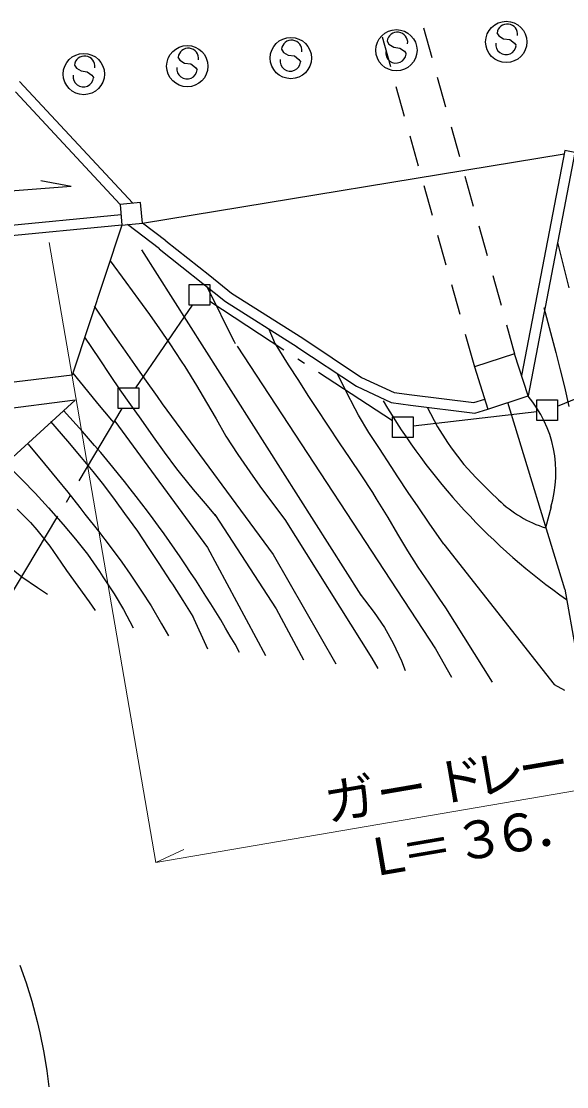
# Model space of a CAD drawing. Units: millimetres, scale not verified. Extents: x 40000 to 680000, y 20000 to 380000.
# Drawn here: x 449870 to 476373, y 229484 to 281260 of the extents above; entities that cross this region are included whole.
import ezdxf
from ezdxf.enums import TextEntityAlignment as Align

# ---------------------------------------------------------------- set-up
doc = ezdxf.new("R2010")
doc.units = ezdxf.units.MM
doc.header["$LTSCALE"] = 1000
for name, color, linetype, lineweight in [('M-BGD', 7, 'Continuous', 25), ('M-BMK-ROW', 30, 'Continuous', 25), ('M-STR-HTXT', 7, 'Continuous', 13), ('M-STR-STRC', 7, 'Continuous', 25)]:
    doc.layers.add(name, color=color, linetype=linetype, lineweight=lineweight)
doc.styles.add('ＭＳ ゴシック', font='')
doc.styles.get('ＭＳ ゴシック').set_extended_font_data('MS Gothic')

msp = doc.modelspace()

# ---------------------------------------------------------------- linework, layer by layer
at = {"layer": 'M-BGD'}
for p, q in [((469411, 280949), (469815, 279505)), ((469411, 280949), (469815, 279505)), ((467402, 280504), (467807, 279059)), ((467402, 280504), (467807, 279059)), ((455289, 272415), (449782, 278339)), ((455289, 272415), (449782, 278339)), ((468076, 278096), (468480, 276652)), ((468076, 278096), (468480, 276652)), ((470084, 278542), (470489, 277097)), ((470084, 278542), (470489, 277097)), ((454667, 272354), (449582, 277827)), ((454667, 272354), (449582, 277827)), ((470758, 276134), (471162, 274690)), ((470758, 276134), (471162, 274690)), ((468750, 275689), (469154, 274244)), ((468750, 275689), (469154, 274244)), ((476279, 274987), (474176, 264043)), ((476279, 274987), (474176, 264043)), ((476770, 274887), (476279, 274987)), ((476770, 274887), (476279, 274987)), ((455762, 271454), (476249, 274826)), ((455762, 271454), (476249, 274826)), ((476770, 274887), (474499, 263051)), ((476770, 274887), (474499, 263051)), ((450825, 273519), (452299, 273241)), ((450825, 273519), (452299, 273241)), ((471431, 273727), (471836, 272282)), ((471431, 273727), (471836, 272282)), ((446966, 272849), (452299, 273241)), ((446966, 272849), (452299, 273241)), ((469423, 273281), (469828, 271837)), ((469423, 273281), (469828, 271837)), ((455660, 272456), (454667, 272354)), ((455660, 272456), (454667, 272354)), ((454667, 272354), (454760, 271351)), ((454667, 272354), (454760, 271351)), ((455762, 271454), (455660, 272456)), ((455762, 271454), (455660, 272456)), ((454718, 271853), (409659, 267496)), ((454718, 271853), (409659, 267496)), ((454760, 271351), (409710, 266994)), ((454760, 271351), (409710, 266994)), ((454760, 271351), (452339, 264067)), ((454760, 271351), (452339, 264067)), ((454760, 271351), (455762, 271454)), ((454760, 271351), (455762, 271454)), ((456587, 270202), (455030, 271382)), ((456587, 270202), (455030, 271382)), ((456887, 270594), (455762, 271454)), ((456887, 270594), (455762, 271454)), ((472105, 271319), (472509, 269874)), ((472105, 271319), (472509, 269874)), ((470097, 270874), (470501, 269429)), ((470097, 270874), (470501, 269429)), ((456887, 270594), (459026, 268904)), ((456887, 270594), (459026, 268904)), ((475927, 270504), (476241, 269272)), ((475927, 270504), (476241, 269272)), ((455715, 270150), (466368, 253379)), ((455715, 270150), (466368, 253379)), ((456577, 270202), (459791, 267642)), ((456577, 270202), (459791, 267642)), ((454182, 269616), (454946, 268585)), ((454182, 269616), (454946, 268585)), ((476241, 269272), (476473, 268310)), ((476241, 269272), (476473, 268310)), ((459026, 268904), (460091, 268054)), ((459026, 268904), (460091, 268054)), ((472778, 268911), (473183, 267467)), ((472778, 268911), (473183, 267467)), ((454946, 268585), (455569, 267744)), ((454946, 268585), (455569, 267744)), ((458887, 268362), (459390, 267361)), ((458887, 268362), (459390, 267361)), ((470771, 268466), (471175, 267022)), ((470771, 268466), (471175, 267022)), ((455569, 267744), (456102, 267013)), ((455569, 267744), (456102, 267013)), ((460091, 268054), (463544, 265856)), ((460091, 268054), (463544, 265856)), ((453404, 267408), (454038, 266477)), ((453404, 267408), (454038, 266477)), ((459390, 267361), (459733, 266660)), ((459390, 267361), (459733, 266660)), ((459791, 267642), (463275, 265434)), ((459791, 267642), (463275, 265434)), ((475262, 267354), (475586, 266132)), ((475262, 267354), (475586, 266132)), ((456102, 267013), (456585, 266322)), ((456102, 267013), (456585, 266322)), ((459733, 266660), (460216, 265698)), ((459733, 266660), (460216, 265698)), ((454038, 266477), (454531, 265776)), ((454038, 266477), (454531, 265776)), ((456585, 266322), (457088, 265591)), ((456585, 266322), (457088, 265591)), ((461899, 266303), (462212, 265572)), ((461899, 266303), (462212, 265572)), ((473452, 266504), (473843, 265106)), ((473452, 266504), (473843, 265106)), ((475586, 266132), (475848, 265160)), ((475586, 266132), (475848, 265160)), ((452946, 265903), (453651, 264862)), ((452946, 265903), (453651, 264862)), ((454531, 265776), (454802, 265386)), ((454531, 265776), (454802, 265386)), ((460216, 265698), (460256, 265608)), ((460216, 265698), (460256, 265608)), ((463544, 265856), (466396, 263957)), ((463544, 265856), (466396, 263957)), ((471445, 266059), (471889, 264470)), ((471445, 266059), (471889, 264470)), ((454802, 265386), (455366, 264575)), ((454802, 265386), (455366, 264575)), ((457088, 265591), (457641, 264740)), ((457088, 265591), (457641, 264740)), ((460357, 265478), (469993, 250760)), ((460357, 265478), (469993, 250760)), ((462201, 265582), (462845, 264561)), ((462201, 265582), (462845, 264561)), ((463265, 265434), (466156, 263525)), ((463265, 265434), (466156, 263525)), ((473843, 265106), (471889, 264470)), ((473843, 265106), (471889, 264470)), ((474499, 263051), (473843, 265106)), ((474499, 263051), (473843, 265106)), ((475848, 265160), (476061, 264328)), ((475848, 265160), (476061, 264328)), ((453651, 264862), (454184, 264051)), ((453651, 264862), (454184, 264051)), ((455366, 264575), (455858, 263884)), ((455366, 264575), (455858, 263884)), ((457641, 264740), (457812, 264480)), ((457641, 264740), (457812, 264480)), ((452339, 264067), (443488, 262985)), ((452339, 264067), (443488, 262985)), ((452369, 264157), (453082, 263287)), ((452369, 264157), (453082, 263287)), ((457812, 264480), (458386, 263559)), ((457812, 264480), (458386, 263559)), ((462845, 264561), (463338, 263800)), ((462845, 264561), (463338, 263800)), ((465655, 263263), (465243, 264125)), ((465655, 263263), (465243, 264125)), ((471889, 264470), (472545, 262416)), ((471889, 264470), (472545, 262416)), ((476061, 264328), (476263, 263496)), ((476061, 264328), (476263, 263496)), ((454184, 264051), (454666, 263350)), ((454184, 264051), (454666, 263350)), ((455858, 263884), (456472, 263023)), ((455858, 263884), (456472, 263023)), ((458386, 263559), (458869, 262727)), ((458386, 263559), (458869, 262727)), ((463338, 263800), (463801, 263069)), ((463338, 263800), (463801, 263069)), ((466396, 263957), (467982, 263228)), ((466396, 263957), (467982, 263228)), ((453082, 263287), (453575, 262686)), ((453082, 263287), (453575, 262686)), ((454666, 263350), (455169, 262629)), ((454666, 263350), (455169, 262629)), ((456472, 263023), (456723, 262673)), ((456472, 263023), (456723, 262673)), ((463801, 263069), (464183, 262488)), ((463801, 263069), (464183, 262488)), ((466088, 262432), (465655, 263263)), ((466088, 262432), (465655, 263263)), ((466156, 263525), (467842, 262737)), ((466156, 263525), (467842, 262737)), ((467982, 263228), (468844, 263110)), ((467982, 263228), (468844, 263110)), ((468844, 263110), (471863, 262735)), ((468844, 263110), (471863, 262735)), ((472545, 262416), (474499, 263051)), ((472545, 262416), (474499, 263051)), ((476263, 263496), (476475, 262544)), ((476263, 263496), (476475, 262544)), ((452482, 262854), (441696, 261468)), ((452482, 262854), (441696, 261468)), ((452482, 262854), (443185, 254352)), ((452482, 262854), (443185, 254352)), ((453575, 262686), (454248, 261875)), ((453575, 262686), (454248, 261875)), ((455169, 262629), (455672, 261929)), ((455169, 262629), (455672, 261929)), ((456723, 262673), (462103, 255345)), ((456723, 262673), (462103, 255345)), ((458869, 262727), (459332, 261936)), ((458869, 262727), (459332, 261936)), ((467842, 262737), (468775, 262608)), ((467842, 262737), (468775, 262608)), ((468785, 262608), (471904, 262224)), ((468785, 262608), (471904, 262224)), ((469587, 262510), (470101, 261558)), ((469587, 262510), (470101, 261558)), ((471863, 262735), (472394, 262897)), ((471863, 262735), (472394, 262897)), ((476284, 253661), (473517, 262739)), ((476284, 253661), (473517, 262739)), ((464183, 262488), (464777, 261577)), ((464183, 262488), (464777, 261577)), ((466259, 262122), (466088, 262432)), ((466259, 262122), (466088, 262432)), ((466763, 261280), (466259, 262122)), ((466763, 261280), (466259, 262122)), ((471904, 262224), (472545, 262416)), ((471904, 262224), (472545, 262416)), ((451291, 261809), (452115, 260848)), ((451291, 261809), (452115, 260848)), ((454248, 261875), (454359, 261745)), ((454248, 261875), (454359, 261745)), ((454409, 261826), (458924, 255689)), ((454409, 261826), (458924, 255689)), ((455672, 261929), (456275, 261068)), ((455672, 261929), (456275, 261068)), ((459332, 261936), (459815, 261105)), ((459332, 261936), (459815, 261105)), ((464777, 261577), (465320, 260776)), ((464777, 261577), (465320, 260776)), ((470101, 261558), (470584, 260797)), ((470101, 261558), (470584, 260797)), ((456275, 261068), (456818, 260317)), ((456275, 261068), (456818, 260317)), ((459815, 261105), (460398, 260204)), ((459815, 261105), (460398, 260204)), ((467276, 260499), (466763, 261280)), ((467276, 260499), (466763, 261280)), ((450200, 260704), (450994, 259753)), ((450200, 260704), (450994, 259753)), ((452115, 260848), (452778, 260068)), ((452115, 260848), (452778, 260068)), ((465320, 260776), (465833, 260015)), ((465320, 260776), (465833, 260015)), ((467849, 259628), (467276, 260499)), ((467849, 259628), (467276, 260499)), ((470584, 260797), (470765, 260527)), ((470584, 260797), (470765, 260527)), ((470765, 260527), (471368, 259726)), ((470765, 260527), (471368, 259726)), ((452778, 260068), (453341, 259387)), ((452778, 260068), (453341, 259387)), ((456818, 260317), (457412, 259516)), ((456818, 260317), (457412, 259516)), ((460398, 260204), (460971, 259363)), ((460398, 260204), (460971, 259363)), ((465833, 260015), (466366, 259224)), ((465833, 260015), (466366, 259224)), ((449119, 259769), (449933, 258959)), ((449119, 259769), (449933, 258959)), ((450994, 259753), (451597, 259032)), ((450994, 259753), (451597, 259032)), ((457412, 259516), (457613, 259266)), ((457412, 259516), (457613, 259266)), ((468171, 259128), (467849, 259628)), ((468171, 259128), (467849, 259628)), ((471368, 259726), (471951, 259086)), ((471368, 259726), (471951, 259086)), ((449933, 258959), (450536, 258328)), ((449933, 258959), (450536, 258328)), ((451597, 259032), (452130, 258372)), ((451597, 259032), (452130, 258372)), ((453341, 259387), (453864, 258726)), ((453341, 259387), (453864, 258726)), ((457613, 259266), (458226, 258505)), ((457613, 259266), (458226, 258505)), ((460971, 259363), (461464, 258662)), ((460971, 259363), (461464, 258662)), ((466366, 259224), (466929, 258353)), ((466366, 259224), (466929, 258353)), ((468674, 258357), (468171, 259128)), ((468674, 258357), (468171, 259128)), ((471951, 259086), (472674, 258375)), ((471951, 259086), (472674, 258375)), ((452130, 258372), (452713, 257631)), ((452130, 258372), (452713, 257631)), ((453864, 258726), (454427, 257976)), ((453864, 258726), (454427, 257976)), ((458226, 258505), (458799, 257824)), ((458226, 258505), (458799, 257824)), ((461464, 258662), (462027, 257911)), ((461464, 258662), (462027, 257911)), ((472674, 258375), (473056, 258005)), ((472674, 258375), (473056, 258005)), ((450536, 258328), (451189, 257608)), ((450536, 258328), (451189, 257608)), ((454427, 257976), (454890, 257345)), ((454427, 257976), (454890, 257345)), ((462027, 257911), (462681, 257041)), ((462027, 257911), (462681, 257041)), ((466929, 258353), (467120, 258053)), ((466929, 258353), (467120, 258053)), ((467120, 258053), (467684, 257141)), ((467120, 258053), (467684, 257141)), ((469157, 257656), (468674, 258357)), ((469157, 257656), (468674, 258357)), ((449666, 257544), (450319, 256904)), ((449666, 257544), (450319, 256904)), ((451189, 257608), (451903, 256807)), ((451189, 257608), (451903, 256807)), ((452713, 257631), (452965, 257311)), ((452713, 257631), (452965, 257311)), ((454890, 257345), (455513, 256474)), ((454890, 257345), (455513, 256474)), ((458799, 257824), (459312, 257234)), ((458799, 257824), (459312, 257234)), ((469690, 256875), (469157, 257656)), ((469690, 256875), (469157, 257656)), ((475614, 257660), (475345, 256636)), ((475614, 257660), (475345, 256636)), ((450319, 256904), (450630, 256554)), ((450319, 256904), (450630, 256554)), ((451903, 256807), (452506, 256086)), ((451903, 256807), (452506, 256086)), ((452965, 257311), (453618, 256480)), ((452965, 257311), (453618, 256480)), ((459271, 257294), (462259, 252708)), ((459271, 257294), (462259, 252708)), ((462681, 257041), (466906, 250312)), ((462681, 257041), (466906, 250312)), ((467684, 257141), (468157, 256340)), ((467684, 257141), (468157, 256340)), ((470404, 255844), (469690, 256875)), ((470404, 255844), (469690, 256875)), ((450630, 256554), (451254, 255753)), ((450630, 256554), (451254, 255753)), ((453618, 256480), (454191, 255739)), ((453618, 256480), (454191, 255739)), ((455513, 256474), (456036, 255693)), ((455513, 256474), (456036, 255693)), ((468157, 256340), (468640, 255529)), ((468157, 256340), (468640, 255529)), ((452506, 256086), (453079, 255356)), ((452506, 256086), (453079, 255356)), ((470404, 255844), (475772, 249037)), ((470404, 255844), (475772, 249037)), ((451254, 255753), (451787, 254982)), ((451254, 255753), (451787, 254982)), ((453079, 255356), (453663, 254515)), ((453079, 255356), (453663, 254515)), ((454191, 255739), (454754, 254968)), ((454191, 255739), (454754, 254968)), ((456036, 255693), (456549, 254912)), ((456036, 255693), (456549, 254912)), ((458924, 255689), (461732, 250441)), ((458924, 255689), (461732, 250441)), ((462103, 255345), (465162, 250037)), ((462103, 255345), (465162, 250037)), ((468640, 255529), (469133, 254738)), ((468640, 255529), (469133, 254738)), ((449140, 254876), (449893, 254266)), ((449140, 254876), (449893, 254266)), ((451787, 254982), (452068, 254572)), ((451787, 254982), (452068, 254572)), ((454754, 254968), (455157, 254398)), ((454754, 254968), (455157, 254398)), ((456549, 254912), (457123, 254041)), ((456549, 254912), (457123, 254041)), ((469133, 254738), (469666, 253947)), ((469133, 254738), (469666, 253947)), ((449893, 254266), (450656, 253736)), ((449893, 254266), (450656, 253736)), ((452068, 254572), (452621, 253801)), ((452068, 254572), (452621, 253801)), ((453663, 254515), (453833, 254265)), ((453663, 254515), (453833, 254265)), ((453833, 254265), (454377, 253433)), ((453833, 254265), (454377, 253433)), ((455157, 254398), (455710, 253567)), ((455157, 254398), (455710, 253567)), ((450656, 253736), (451138, 253427)), ((450656, 253736), (451138, 253427)), ((452621, 253801), (453164, 253040)), ((452621, 253801), (453164, 253040)), ((457123, 254041), (457213, 253901)), ((457123, 254041), (457213, 253901)), ((457213, 253901), (457716, 253120)), ((457213, 253901), (457716, 253120)), ((469666, 253947), (470199, 253176)), ((469666, 253947), (470199, 253176)), ((454377, 253433), (454829, 252682)), ((454377, 253433), (454829, 252682)), ((455710, 253567), (456173, 252846)), ((455710, 253567), (456173, 252846)), ((466338, 253419), (467022, 252528)), ((466338, 253419), (467022, 252528)), ((476284, 253661), (477177, 248639)), ((476284, 253661), (477177, 248639)), ((453164, 253040), (453456, 252619)), ((453164, 253040), (453456, 252619)), ((454829, 252682), (455313, 251791)), ((454829, 252682), (455313, 251791)), ((456173, 252846), (456676, 251985)), ((456173, 252846), (456676, 251985)), ((457716, 253120), (458209, 252329)), ((457716, 253120), (458209, 252329)), ((462259, 252708), (463588, 250225)), ((462259, 252708), (463588, 250225)), ((470199, 253176), (470491, 252756)), ((470199, 253176), (470491, 252756)), ((470491, 252756), (472754, 249151)), ((470491, 252756), (472754, 249151)), ((458179, 252399), (458924, 250766)), ((458179, 252399), (458924, 250766)), ((467022, 252528), (467515, 251807)), ((467022, 252528), (467515, 251807)), ((456676, 251985), (457018, 251394)), ((456676, 251985), (457018, 251394)), ((467515, 251807), (467937, 251036)), ((467515, 251807), (467937, 251036)), ((467937, 251036), (468340, 250185)), ((467937, 251036), (468340, 250185)), ((469993, 250760), (470778, 249388)), ((469993, 250760), (470778, 249388)), ((466906, 250312), (467198, 249801)), ((466906, 250312), (467198, 249801)), ((468340, 250185), (468522, 249704)), ((468340, 250185), (468522, 249704)), ((475772, 249037), (476274, 248748)), ((475772, 249037), (476274, 248748)), ((449793, 235396), (450106, 234535)), ((449793, 235396), (450106, 234535)), ((450106, 234535), (450388, 233643)), ((450106, 234535), (450388, 233643)), ((450388, 233643), (450641, 232651)), ((450388, 233643), (450641, 232651)), ((450641, 232651), (450772, 232100)), ((450641, 232651), (450772, 232100)), ((450772, 232100), (450965, 231148)), ((450772, 232100), (450965, 231148)), ((450965, 231148), (451107, 230256)), ((450965, 231148), (451107, 230256)), ((451107, 230256), (451209, 229484)), ((451107, 230256), (451209, 229484))]:
    msp.add_line(p, q, dxfattribs=at)
for centre, radius, start, end in [((470065, 259322), 5785, 343.2338, 40.0424), ((470065, 259322), 5785, 343.2338, 40.0424), ((494158, 278494), 30961, 210.4116, 234.9342), ((494158, 278494), 30961, 210.4116, 234.9342), ((405490, 219551), 63146, 29.44252, 42.66808), ((405490, 219551), 63146, 29.44252, 42.66808), ((477018, 262034), 5645, 225.511, 252.8016), ((477018, 262034), 5645, 225.511, 252.8016)]:
    msp.add_arc(centre, radius, start, end, dxfattribs=at)
at = {"layer": 'M-BMK-ROW'}
for p, q in [((458024, 268471), (459027, 268473)), ((458024, 268471), (459027, 268473)), ((458026, 267468), (458024, 268471)), ((458026, 267468), (458024, 268471)), ((459027, 268473), (459029, 267470)), ((459027, 268473), (459029, 267470)), ((458177, 267468), (455418, 263452)), ((458177, 267468), (455418, 263452)), ((459029, 267470), (458026, 267468)), ((459029, 267470), (458026, 267468)), ((459029, 267651), (462634, 265299)), ((459029, 267651), (462634, 265299)), ((463304, 264862), (463639, 264643)), ((463304, 264862), (463639, 264643)), ((464309, 264206), (467914, 261854)), ((464309, 264206), (467914, 261854)), ((475924, 262563), (479230, 263910)), ((475924, 262563), (479230, 263910)), ((454576, 263450), (455579, 263452)), ((454576, 263450), (455579, 263452)), ((454578, 262448), (454576, 263450)), ((454578, 262448), (454576, 263450)), ((455579, 263452), (455581, 262450)), ((455579, 263452), (455581, 262450)), ((474921, 262862), (475923, 262864)), ((474921, 262862), (475923, 262864)), ((474923, 261859), (474921, 262862)), ((474923, 261859), (474921, 262862)), ((475923, 262864), (475925, 261861)), ((475923, 262864), (475925, 261861)), ((452677, 258924), (454779, 262448)), ((452677, 258924), (454779, 262448)), ((455581, 262450), (454578, 262448)), ((455581, 262450), (454578, 262448)), ((467914, 262035), (468917, 262037)), ((467914, 262035), (468917, 262037)), ((467916, 261032), (467914, 262035)), ((467916, 261032), (467914, 262035)), ((468917, 262037), (468919, 261034)), ((468917, 262037), (468919, 261034)), ((468918, 261596), (474922, 262300)), ((468918, 261596), (474922, 262300)), ((475925, 261861), (474923, 261859)), ((475925, 261861), (474923, 261859)), ((468919, 261034), (467916, 261032)), ((468919, 261034), (467916, 261032)), ((452063, 257894), (452268, 258237)), ((452063, 257894), (452268, 258237)), ((449092, 252912), (451653, 257206)), ((449092, 252912), (451653, 257206))]:
    msp.add_line(p, q, dxfattribs=at)
at = {"layer": 'M-STR-HTXT'}
for p, q in [((451232, 270512), (456400, 240373)), ((451232, 270512), (456400, 240373)), ((456400, 240373), (488192, 245825)), ((456400, 240373), (488192, 245825)), ((456400, 240373), (457762, 241008)), ((456400, 240373), (457762, 241008))]:
    msp.add_line(p, q, dxfattribs=at)
at = {"layer": 'M-STR-STRC'}
for p, q in [((472984, 280698), (473074, 280547)), ((472984, 280698), (473074, 280547)), ((467644, 280291), (467735, 280141)), ((467644, 280291), (467735, 280141)), ((467735, 280141), (467966, 280001)), ((467735, 280141), (467966, 280001)), ((473074, 280547), (473305, 280408)), ((473074, 280547), (473305, 280408)), ((473305, 280408), (473606, 280368)), ((473305, 280408), (473606, 280368)), ((473606, 280368), (473837, 280198)), ((473606, 280368), (473837, 280198)), ((473837, 280198), (473918, 280078)), ((473837, 280198), (473918, 280078)), ((462515, 279901), (462606, 279751)), ((462515, 279901), (462606, 279751)), ((462606, 279751), (462837, 279611)), ((462606, 279751), (462837, 279611)), ((462837, 279611), (463138, 279581)), ((462837, 279611), (463138, 279581)), ((467966, 280001), (468267, 279961)), ((467966, 280001), (468267, 279961)), ((468267, 279961), (468498, 279801)), ((468267, 279961), (468498, 279801)), ((468498, 279801), (468578, 279671)), ((468498, 279801), (468578, 279671)), ((452455, 279126), (452545, 278986)), ((452455, 279126), (452545, 278986)), ((457483, 279519), (457573, 279369)), ((457483, 279519), (457573, 279369)), ((457573, 279369), (457804, 279229)), ((457573, 279369), (457804, 279229)), ((457804, 279229), (458105, 279189)), ((457804, 279229), (458105, 279189)), ((458105, 279189), (458336, 279019)), ((458105, 279189), (458336, 279019)), ((463138, 279581), (463359, 279411)), ((463138, 279581), (463359, 279411)), ((463359, 279411), (463449, 279281)), ((463359, 279411), (463449, 279281)), ((452545, 278986), (452776, 278846)), ((452545, 278986), (452776, 278846)), ((452776, 278846), (453067, 278806)), ((452776, 278846), (453067, 278806)), ((453067, 278806), (453298, 278636)), ((453067, 278806), (453298, 278636)), ((453298, 278636), (453388, 278506)), ((453298, 278636), (453388, 278506)), ((458336, 279019), (458417, 278899)), ((458336, 279019), (458417, 278899))]:
    msp.add_line(p, q, dxfattribs=at)
for centre in [(473436, 280257), (473436, 280257), (468097, 279851), (468097, 279851), (462968, 279471), (462968, 279471), (452907, 278696), (452907, 278696), (457935, 279079), (457935, 279079)]:
    msp.add_circle(centre, 1003, dxfattribs=at)
for centre, start, end in [((468146, 280232), 352.9782, 172.9782), ((468146, 280232), 352.9782, 172.9782), ((473485, 280629), 352.9782, 172.9782), ((473485, 280629), 352.9782, 172.9782), ((463007, 279842), 352.9782, 172.9782), ((463007, 279842), 352.9782, 172.9782), ((473426, 280137), 172.9782, 352.9782), ((473426, 280137), 172.9782, 352.9782), ((457984, 279450), 352.9782, 172.9782), ((457984, 279450), 352.9782, 172.9782), ((468077, 279730), 172.9782, 352.9782), ((468077, 279730), 172.9782, 352.9782), ((452946, 279067), 352.9782, 172.9782), ((452946, 279067), 352.9782, 172.9782), ((462948, 279340), 172.9782, 352.9782), ((462948, 279340), 172.9782, 352.9782), ((452887, 278575), 172.9782, 352.9782), ((452887, 278575), 172.9782, 352.9782), ((457925, 278958), 172.9782, 352.9782), ((457925, 278958), 172.9782, 352.9782)]:
    msp.add_arc(centre, 501, start, end, dxfattribs=at)

# ---------------------------------------------------------------- texts
at = {"layer": 'M-STR-HTXT', "style": 'ＭＳ ゴシック'}
for s, p in [('ド', (470191, 242739)), ('ド', (470191, 242739)), ('レ', (472085, 243064)), ('レ', (472085, 243064)), ('ー', (474260, 243439)), ('ー', (474260, 243439)), ('ガ', (464859, 241825)), ('ガ', (464859, 241825)), ('ー', (467365, 242252)), ('ー', (467365, 242252)), ('３', (471130, 239853)), ('３', (471130, 239853)), ('６', (472984, 240168)), ('６', (472984, 240168)), ('Ｌ', (466730, 239092)), ('Ｌ', (466730, 239092)), ('＝', (468584, 239417)), ('＝', (468584, 239417)), ('．', (474928, 240503)), ('．', (474928, 240503))]:
    msp.add_text(s, height=1833, rotation=9.733, dxfattribs=at).set_placement(p, align=Align.BOTTOM_LEFT)

doc.saveas('drawing.dxf')
